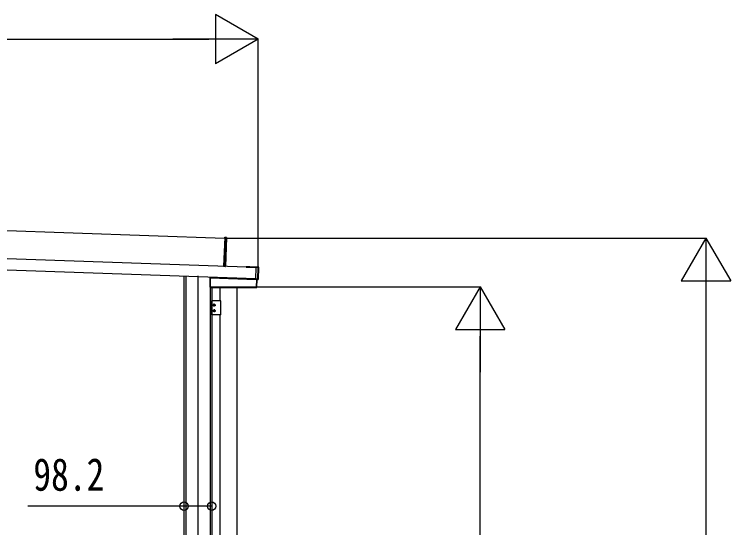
# Model space of a CAD drawing. Units: millimetres, scale not verified. Extents: x -14718 to 14718, y -10395 to 10395.
# Drawn here: x 6810 to 9349, y -6010 to -4192 of the extents above; entities that cross this region are included whole.
import ezdxf
from ezdxf.enums import TextEntityAlignment as Align

# ---------------------------------------------------------------- set-up
doc = ezdxf.new("R2010")
doc.units = ezdxf.units.MM
doc.header["$LTSCALE"] = 50
for name, color, linetype in [('0-3_YKK_12', 2, 'Continuous'), ('0-4_YKK_A1', 4, 'Continuous'), ('0-5_YKK_D', 6, 'Continuous')]:
    doc.layers.add(name, color=color, linetype=linetype)
doc.styles.add('ＭＳ ゴシック', font='')
doc.styles.get('ＭＳ ゴシック').set_extended_font_data('MS Gothic')

msp = doc.modelspace()

# ---------------------------------------------------------------- linework, layer by layer
at = {"layer": '0-3_YKK_12'}
msp.add_line((7461.57, -7909), (7461.57, -5117.51), dxfattribs=at)
at = {"layer": '0-4_YKK_A1'}
for p, q in [((3242.13, -4833.85), (7555.7, -4984.48)), ((7667.64, -5088.45), (2672.99, -4914.03)), ((7666.24, -5128.43), (2671.59, -4954.01)), ((7555.79, -4981.98), (7552.23, -5083.92)), ((7555.79, -4981.98), (7555.81, -4981.48)), ((7561.3, -4982.51), (7555.79, -4981.98)), ((7555.81, -4981.48), (7561.32, -4982.01)), ((7561.77, -4982.53), (7558.21, -5084.47)), ((7552.21, -5084.42), (7552.23, -5083.92)), ((7552.23, -5083.92), (7557.74, -5084.45)), ((7557.74, -5084.45), (7558.21, -5084.47)), ((7638.68, -5086.94), (7638.75, -5084.94)), ((7644.67, -5087.15), (7644.74, -5085.15)), ((7644.74, -5085.15), (7654.74, -5085.5)), ((7654.67, -5087.5), (7654.74, -5085.5)), ((7654.74, -5085.5), (7660.73, -5085.71)), ((7660.66, -5087.71), (7660.73, -5085.71)), ((7660.73, -5085.71), (7674.22, -5086.18)), ((7674.7, -5088.16), (7667.66, -5087.91)), ((7667.68, -5087.41), (7667.69, -5087.06)), ((7668.89, -5087.1), (7667.69, -5087.06)), ((7667.69, -5087.06), (7667.69, -5087.06)), ((7668.89, -5087.1), (7667.69, -5087.06)), ((7668.89, -5087.1), (7668.89, -5087.1)), ((7669.23, -5086), (7669.19, -5087.1)), ((7669.49, -5087.01), (7675.19, -5087.21)), ((7669.49, -5087.01), (7669.49, -5087.09)), ((7673.26, -5129.21), (7674.7, -5088.16)), ((7675.19, -5088.17), (7673.76, -5129.23)), ((7675.67, -5087.73), (7674.2, -5129.71)), ((7675.19, -5088.17), (7674.7, -5088.16)), ((7674.71, -5087.66), (7675.19, -5087.21)), ((7675.67, -5087.73), (7675.19, -5088.17)), ((7675.76, -5128.26), (7677.12, -5089.28)), ((7411.57, -5119.53), (7411.57, -7356.5)), ((7418.43, -5119.77), (7418.43, -7856.5)), ((7504.27, -5125.28), (7504.27, -5158.76)), ((7504.27, -5125.28), (7504.64, -5125.3)), ((7504.94, -5125), (7504.57, -5124.98)), ((7504.65, -5125.3), (7504.94, -5125.3)), ((7504.65, -5125.3), (7504.65, -5158.38)), ((7504.77, -5124.78), (7504.77, -5122.79)), ((7504.94, -5125.3), (7504.96, -5125)), ((7504.96, -5125), (7667.75, -5130.68)), ((7505.11, -5124.79), (7505.41, -5124.79)), ((7505.11, -5124.8), (7505.41, -5124.81)), ((7505.41, -5124.79), (7505.41, -5122.81)), ((7667.26, -5130.46), (7505.41, -5124.81)), ((7666.21, -5129.47), (7666.2, -5129.81)), ((7666.2, -5129.82), (7666.2, -5129.81)), ((7666.2, -5129.81), (7667.4, -5129.86)), ((7666.2, -5129.82), (7667.4, -5129.86)), ((7667.28, -5129.85), (7667.26, -5130.46)), ((7667.56, -5130.47), (7667.26, -5130.46)), ((7667.4, -5129.86), (7667.4, -5129.86)), ((7667.56, -5130.47), (7667.58, -5129.87)), ((7667.67, -5130.66), (7667.7, -5129.86)), ((7667.67, -5130.66), (7667.69, -5129.87)), ((7669.77, -5130.75), (7667.75, -5130.68)), ((7667.99, -5129.91), (7667.99, -5129.99)), ((7673.69, -5130.19), (7667.99, -5129.99)), ((7669.48, -5158.77), (7670.44, -5131.07)), ((7669.77, -5130.75), (7669.76, -5131.05)), ((7670.15, -5130.76), (7669.77, -5130.75)), ((7670.06, -5131.06), (7670.44, -5131.07)), ((7672.65, -5131.15), (7670.44, -5131.07)), ((7673.69, -5130.19), (7673.24, -5129.71)), ((7673.76, -5129.23), (7673.26, -5129.21)), ((7673.76, -5129.23), (7674.2, -5129.71)), ((7504.65, -5158.38), (7504.27, -5158.76)), ((7504.56, -5159.06), (7504.94, -5158.68)), ((7504.56, -5159.06), (7669.18, -5159.06)), ((7504.94, -5158.38), (7504.65, -5158.38)), ((7504.7, -5159.06), (7504.7, -7856.5)), ((7504.94, -5158.38), (7504.94, -5158.68)), ((7504.94, -5158.68), (7668.81, -5158.68)), ((7509.77, -5159.06), (7509.77, -7356.5)), ((7539.7, -5206.5), (7539.7, -5159.06)), ((7599.9, -7246.5), (7599.9, -5159.06)), ((7668.81, -5158.38), (7668.81, -5158.68)), ((7668.81, -5158.68), (7669.18, -5159.06)), ((7669.48, -5158.77), (7669.11, -5158.39)), ((7542.36, -5206.5), (7510.06, -5206.5)), ((7510.06, -5256.5), (7510.06, -5206.5)), ((7513.27, -5221.5), (7524.27, -5221.5)), ((7518.77, -5227), (7518.77, -5216)), ((7520, -5221.91), (7520.82, -5221.91)), ((7542.36, -5256.5), (7542.36, -5206.5)), ((7513.27, -5241.5), (7524.27, -5241.5)), ((7518.77, -5236), (7518.77, -5247)), ((7520, -5241.09), (7520.82, -5241.09)), ((7542.36, -5256.5), (7510.06, -5256.5)), ((7539.7, -6186.5), (7539.7, -5256.5))]:
    msp.add_line(p, q, dxfattribs=at)
for points in [[(7557.74, -5084.45), (7561.3, -4982.51), (7561.77, -4982.53)], [(7632.25, -5084.71), (7632.18, -5086.71), (7667.42, -5087.94)], [(7632.25, -5084.71), (7638.75, -5084.94), (7644.74, -5085.15)], [(7666.21, -5129.47), (7666.23, -5128.97), (7667.66, -5087.91), (7667.68, -5087.41)], [(7667.68, -5087.41), (7674.71, -5087.66), (7674.7, -5088.16)], [(7669.49, -5087.09), (7669.43, -5087.09), (7669.39, -5087.1)], [(7505.11, -5122.8), (7505.11, -5124.79), (7504.77, -5124.78)], [(7666.23, -5128.97), (7673.26, -5129.21), (7673.24, -5129.71), (7666.21, -5129.47)], [(7667.9, -5129.9), (7667.94, -5129.91), (7667.99, -5129.91)], [(7668.81, -5158.38), (7669.11, -5158.39), (7670.06, -5131.06), (7669.76, -5131.05)], [(7517.54, -5221.09), (7516.72, -5221.09), (7516.72, -5221.91), (7517.54, -5221.91)], [(7519.18, -5220.27), (7519.18, -5219.45), (7518.36, -5219.45), (7518.36, -5220.27)], [(7518.36, -5222.73), (7518.36, -5223.55), (7519.18, -5223.55), (7519.18, -5222.73)], [(7520.82, -5221.91), (7520.82, -5221.09), (7520, -5221.09)], [(7517.54, -5241.91), (7516.72, -5241.91), (7516.72, -5241.09), (7517.54, -5241.09)], [(7518.36, -5240.27), (7518.36, -5239.45), (7519.18, -5239.45), (7519.18, -5240.27)], [(7519.18, -5242.73), (7519.18, -5243.55), (7518.36, -5243.55), (7518.36, -5242.73)], [(7520.82, -5241.09), (7520.82, -5241.91), (7520, -5241.91)]]:
    msp.add_lwpolyline(points, dxfattribs=at)
msp.add_lwpolyline([(7504.94, -5158.38), (7504.94, -5125.3), (7669.76, -5131.05), (7668.81, -5158.38)], close=True, dxfattribs=at)
for centre in [(7518.77, -5221.5), (7518.77, -5241.5)]:
    msp.add_circle(centre, 3.5, dxfattribs=at)
for centre, radius, start, end in [((7559.26, -4982.19), 2.07, 351.06854, 4.93146), ((7561.27, -4982.51), 0.5, 358, 84.5), ((7669.13, -5083.1), 4.01, 266.55184, 273.90119), ((7674.12, -5089.18), 3, 358, 88), ((7674.69, -5088.16), 0.501, 358.24971, 87.75029), ((7504.94, -5125.29), 0.3, 90.16173, 180.04449), ((7504.94, -5125.3), 0.3, 88.19064, 179.87538), ((7504.95, -5125.3), 0.3, 88.05611, 180.04719), ((7504.94, -5125.15), 0.159, 86.02272, 89.97728), ((7667.38, -5133.56), 3.71, 81.82188, 89.76035), ((7667.76, -5130.48), 0.2, 178, 268), ((7669.76, -5131.05), 0.3, 357.94657, 87.94647), ((7672.76, -5128.15), 3, 268, 358), ((7673.26, -5129.21), 0.501, 268.24971, 357.75029), ((7504.95, -5158.38), 0.301, 180.24971, 269.75029), ((7668.81, -5158.38), 0.301, 270.23913, 357.76087), ((7517.54, -5220.27), 0.82, 270, 0), ((7517.54, -5222.73), 0.82, 0, 90), ((7520, -5220.27), 0.82, 180, 270), ((7520, -5222.73), 0.82, 90, 180), ((7517.54, -5240.27), 0.82, 270, 0), ((7517.54, -5242.73), 0.82, 0, 90), ((7520, -5240.27), 0.82, 180, 270), ((7520, -5242.73), 0.82, 90, 180)]:
    msp.add_arc(centre, radius, start, end, dxfattribs=at)
for centre, major_axis, ratio, start_param, end_param in [((7557.71, -5084.45), (-0.013, 0.504), 0.060033, 4.3753319, 4.7012916), ((7668.89, -5087.07), (0.6, -0.021), 0.061163, 4.712389, 6.2831853), ((7669.48, -5087.32), (-0.01, -0.3), 0.998135, 3.1415927, 3.9545103), ((7675.17, -5087.71), (0.367, 0.342), 0.99628, 5.4996506, 7.06672), ((7504.57, -5125.28), (-0.3, 0.01), 0.998133, 4.7490956, 6.3180268), ((7504.56, -5124.78), (-0.2, 0.007), 0.998133, 1.607503, 3.1764341), ((7504.65, -5124.8), (0, 0.5), 0.061125, 3.1027435, 3.1394501), ((7504.94, -5124.8), (0.007, 0.2), 0.854479, 3.1782993, 4.712389), ((7504.94, -5124.8), (0.47, -0.016), 0.425228, 4.7490956, 6.2831853), ((7504.94, -5124.8), (-0.011, 0.2), 0.151815, 3.0913179, 3.1280246), ((7504.91, -5124.79), (0.201, -0.007), 0.992577, 6.2831853, 6.3180268), ((7504.91, -5124.79), (-0.501, 0.017), 0.998133, 3.1415927, 3.1764341), ((7667.76, -5130.48), (0.5, -0.017), 0.4, 3.1415927, 4.712389), ((7667.39, -5129.89), (0.6, -0.021), 0.061163, 6.2831853, 7.8539816), ((7668, -5129.69), (-0.01, -0.3), 0.998135, 5.4691958, 6.2831853), ((7670.14, -5131.06), (0.3, -0.01), 0.998135, 0, 1.5707963), ((7673.7, -5129.69), (0.342, -0.367), 0.99628, 5.4996506, 7.06672), ((7504.57, -5158.76), (0.213, 0.213), 0.99628, 2.358058, 3.9251274), ((7669.17, -5158.76), (-0.209, 0.217), 0.996405, 2.3754474, 3.9077379)]:
    msp.add_ellipse(centre, major_axis=major_axis, ratio=ratio, start_param=start_param, end_param=end_param, dxfattribs=at)
at = {"layer": '0-5_YKK_D'}
for p, q in [((7674.62, -4279.41), (7523.07, -4191.91)), ((7523.07, -4191.91), (7523.07, -4366.91)), ((2839.61, -4279.41), (7499.62, -4279.41)), ((7674.62, -4279.41), (7371.51, -4279.41)), ((7674.62, -4279.41), (7523.07, -4366.91)), ((7674.62, -5088.18), (7674.62, -4278.41)), ((7561.22, -4984.58), (9262.57, -4984.58)), ((9261.57, -4984.58), (9174.07, -5136.14)), ((9261.57, -4984.58), (9349.07, -5136.14)), ((9261.57, -4984.58), (9261.57, -5287.69)), ((9174.07, -5136.14), (9349.07, -5136.14)), ((7667.76, -5156.5), (8462.57, -5156.5)), ((8461.57, -5156.5), (8374.07, -5308.06)), ((8461.57, -5156.5), (8549.07, -5308.06)), ((8461.57, -5156.5), (8461.57, -5459.61)), ((9261.57, -5159.58), (9261.57, -7181.5)), ((8374.07, -5308.06), (8549.07, -5308.06)), ((8461.57, -7181.5), (8461.57, -5331.5))]:
    msp.add_line(p, q, dxfattribs=at)
msp.add_lwpolyline([(7509.77, -5933.49), (7411.57, -5933.49), (6857.77, -5933.49)], dxfattribs=at)
for centre in [(7411.57, -5933.49), (7509.77, -5933.49)]:
    msp.add_circle(centre, 14.88, dxfattribs=at)

# ---------------------------------------------------------------- texts
at = {"layer": '0-5_YKK_D', "style": 'ＭＳ ゴシック', "width": 0.8}
msp.add_text('98.2', height=115.5, dxfattribs=at).set_placement((6877.77, -5913.49), align=Align.BOTTOM_LEFT)

doc.saveas('drawing.dxf')
